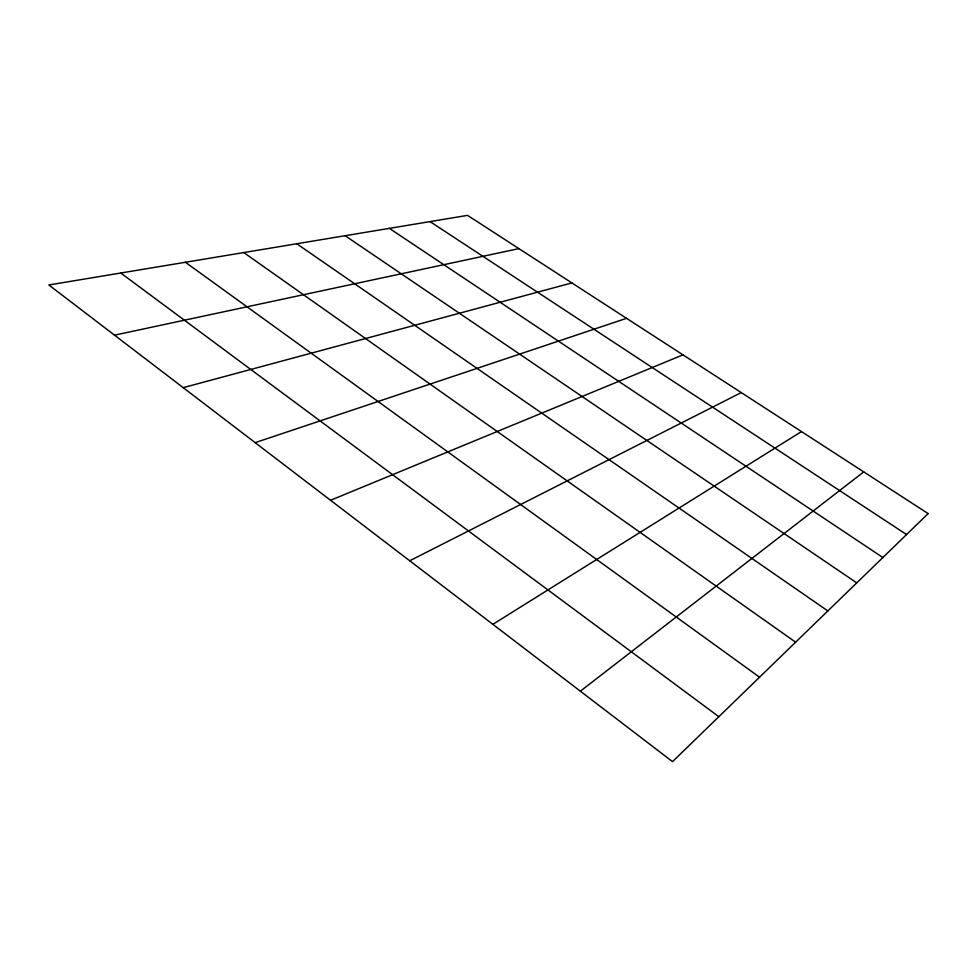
<?xml version="1.0" encoding="UTF-8"?>
<svg xmlns="http://www.w3.org/2000/svg" width="977" height="977" viewBox="0 0 977 977"><rect width="100%" height="100%" fill="white"/><g stroke="black" fill="none" stroke-linecap="round" stroke-linejoin="round"><path stroke-width="1.47" d="M580.362 691.191L863.741 471.891M492.872 624.327L801.47 431.578M409.717 560.774L741.25 392.583M330.568 500.285L682.972 354.846M255.156 442.642L626.55 318.319M183.224 387.661L571.887 282.927M114.529 335.16L518.921 248.622M430.039 221.596L906.558 534.553M389.359 228.362L882.866 557.537M345.113 235.713L856.756 582.866M296.776 243.749L827.849 610.93M243.774 252.567L795.632 642.182M185.398 262.263L759.544 677.195M120.769 273.01L718.828 716.703M928.15 513.597L672.53 761.633L48.85 284.966L467.543 215.367L928.15 513.597"/></g></svg>
